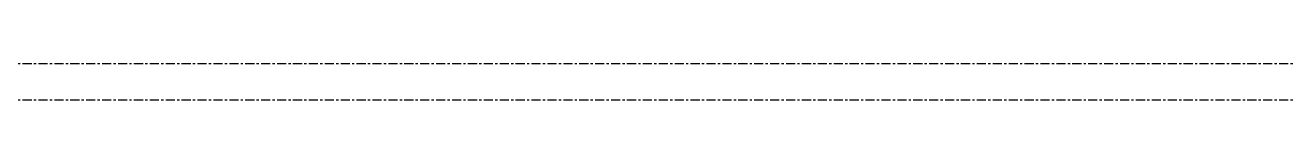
# Model space of a CAD drawing. Header units: inches. Extents: x -4058 to -1781, y 9814 to 12289.
# Drawn here: x -2022.3 to -1952.9, y 11283.2 to 11285.2 of the extents above; entities that cross this region are included whole.
import ezdxf

# ---------------------------------------------------------------- set-up
doc = ezdxf.new("R2010")
doc.units = ezdxf.units.IN
doc.header["$MEASUREMENT"] = 0
doc.linetypes.add('Grid Line 1_2_', pattern=[0.875, 0.5, -0.125, 0.125, -0.125])
doc.linetypes.add('Grid Line 1_2__2_', pattern=[0.875, 0.5, -0.125, 0.125, -0.125])
for name, color, linetype, lineweight in [('0-1', 7, 'Continuous', 5), ('S-GRID-1', 1, 'Grid Line 1_2_', 9), ('S-GRID-2', 1, 'Grid Line 1_2__2_', 30)]:
    doc.layers.add(name, color=color, linetype=linetype, lineweight=lineweight)

# ---------------------------------------------------------------- blocks, each defined once
blk = doc.blocks.new('CTR - 1st Phase - Shell_rvt-1-UNITS PLANS - 3RD FLOOR')
at = {"layer": 'S-GRID-1'}
blk.add_line((-1781.273, 11283.189), (-4041.78, 11283.189), dxfattribs=at)
blk = doc.blocks.new('CTR - 1st Phase - Structure_rvt-1-UNITS PLANS - 3RD FLOOR')
at = {"layer": 'S-GRID-2'}
for p, q in [((-1781.273, 11285.189), (-4041.78, 11285.189)), ((-1781.273, 11283.189), (-4041.78, 11283.189))]:
    blk.add_line(p, q, dxfattribs=at)

msp = doc.modelspace()

# ---------------------------------------------------------------- block references
at = {"layer": '0-1'}
for name in ['CTR - 1st Phase - Shell_rvt-1-UNITS PLANS - 3RD FLOOR', 'CTR - 1st Phase - Structure_rvt-1-UNITS PLANS - 3RD FLOOR']:
    msp.add_blockref(name, (0, 0), dxfattribs=at)

doc.saveas('drawing.dxf')
